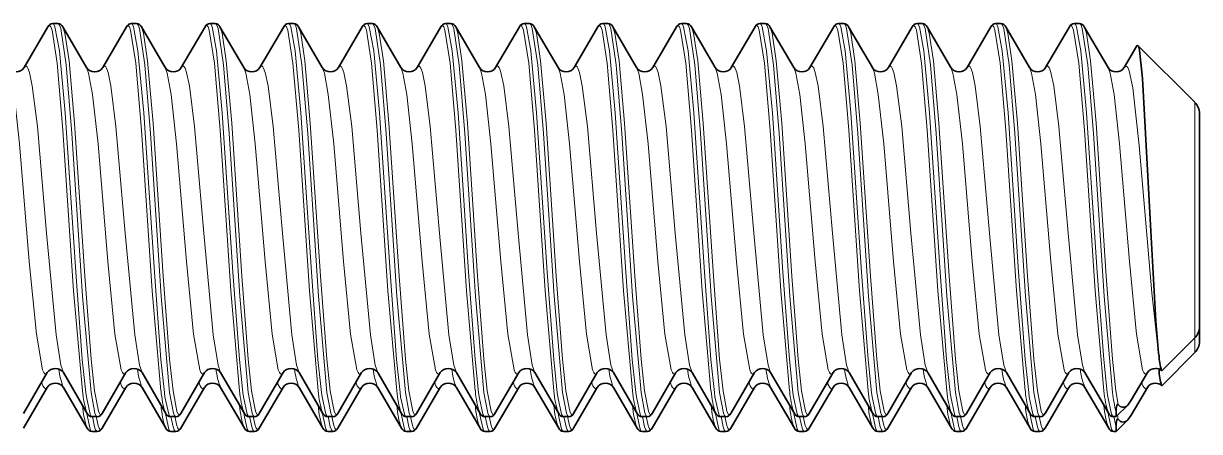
# Model space of a CAD drawing. Extents: x 386 to 1090, y 188 to 736.
# Drawn here: x 550.02 to 556.01, y 433.92 to 436 of the extents above; entities that cross this region are included whole.
import ezdxf

# ---------------------------------------------------------------- set-up
doc = ezdxf.new("R2010")
doc.units = 0

msp = doc.modelspace()

# ---------------------------------------------------------------- linework, layer by layer
at = {"color": 7, "lineweight": 35, "ltscale": 0.000671387}
for p, q in [((550.2006, 436), (550.1737, 436)), ((550.6006, 436), (550.5737, 436)), ((551.4006, 436), (551.3737, 436)), ((552.2006, 436), (552.1737, 436)), ((552.6006, 436), (552.5737, 436)), ((553.4006, 436), (553.3737, 436)), ((554.2006, 436), (554.1737, 436)), ((554.6006, 436), (554.5737, 436)), ((555.4006, 436), (555.3737, 436)), ((550.4006, 434), (550.3737, 434)), ((551.2006, 434), (551.1737, 434)), ((551.6006, 434), (551.5737, 434)), ((552.4006, 434), (552.3737, 434)), ((553.2006, 434), (553.1737, 434)), ((553.6006, 434), (553.5737, 434)), ((554.4006, 434), (554.3737, 434)), ((555.2006, 434), (555.1737, 434)), ((550.4006, 433.9248), (550.3737, 433.9248)), ((551.2006, 433.9248), (551.1737, 433.9248)), ((551.6006, 433.9248), (551.5737, 433.9248)), ((552.4006, 433.9248), (552.3737, 433.9248)), ((553.2006, 433.9248), (553.1737, 433.9248)), ((553.6006, 433.9248), (553.5737, 433.9248)), ((554.4006, 433.9248), (554.3737, 433.9248)), ((555.2006, 433.9248), (555.1737, 433.9248))]:
    msp.add_line(p, q, dxfattribs=at)
at = {"color": 7, "lineweight": 35, "ltscale": 0.000669861}
for p, q in [((551.0005, 436), (550.9738, 436)), ((551.8005, 436), (551.7737, 436)), ((553.0005, 436), (552.9738, 436)), ((553.8005, 436), (553.7737, 436)), ((555.0005, 436), (554.9738, 436)), ((550.8005, 434), (550.7737, 434)), ((552.0005, 434), (551.9738, 434)), ((552.8005, 434), (552.7737, 434)), ((554.0005, 434), (553.9738, 434)), ((554.8005, 434), (554.7737, 434)), ((550.8005, 433.9248), (550.7737, 433.9248)), ((552.0005, 433.9248), (551.9738, 433.9248)), ((552.8005, 433.9248), (552.7737, 433.9248)), ((554.0005, 433.9248), (553.9738, 433.9248)), ((554.8005, 433.9248), (554.7737, 433.9248))]:
    msp.add_line(p, q, dxfattribs=at)
at = {"color": 7, "lineweight": 35, "ltscale": 0.006017}
for p, q in [((550.1493, 435.9839), (550.0283, 435.7758)), ((550.625, 435.9839), (550.746, 435.7758)), ((550.9493, 435.9839), (550.8282, 435.7758)), ((551.025, 435.9839), (551.1461, 435.7758)), ((551.3493, 435.9839), (551.2283, 435.7758)), ((551.425, 435.9839), (551.546, 435.7758)), ((551.825, 435.9839), (551.946, 435.7758)), ((552.1493, 435.9839), (552.0283, 435.7758)), ((552.625, 435.9839), (552.746, 435.7758)), ((552.9493, 435.9839), (552.8282, 435.7758)), ((553.025, 435.9839), (553.1461, 435.7758)), ((553.3493, 435.9839), (553.2283, 435.7758)), ((553.425, 435.9839), (553.546, 435.7758)), ((553.825, 435.9839), (553.946, 435.7758)), ((554.1493, 435.9839), (554.0283, 435.7758)), ((554.625, 435.9839), (554.746, 435.7758)), ((554.9493, 435.9839), (554.8282, 435.7758)), ((555.025, 435.9839), (555.1461, 435.7758)), ((555.3493, 435.9839), (555.2283, 435.7758)), ((555.425, 435.9839), (555.546, 435.7758)), ((550.025, 434.0161), (550.1461, 434.2242)), ((550.3493, 434.0161), (550.2283, 434.2242)), ((550.425, 434.0161), (550.546, 434.2242)), ((550.825, 434.0161), (550.946, 434.2242)), ((551.1493, 434.0161), (551.0283, 434.2242)), ((551.625, 434.0161), (551.746, 434.2242)), ((551.9493, 434.0161), (551.8282, 434.2242)), ((552.025, 434.0161), (552.1461, 434.2242)), ((552.3493, 434.0161), (552.2283, 434.2242)), ((552.425, 434.0161), (552.546, 434.2242)), ((552.825, 434.0161), (552.946, 434.2242)), ((553.1493, 434.0161), (553.0283, 434.2242)), ((553.625, 434.0161), (553.746, 434.2242)), ((553.9493, 434.0161), (553.8282, 434.2242)), ((554.025, 434.0161), (554.1461, 434.2242)), ((554.3493, 434.0161), (554.2283, 434.2242)), ((554.425, 434.0161), (554.546, 434.2242)), ((554.825, 434.0161), (554.946, 434.2242)), ((555.1493, 434.0161), (555.0283, 434.2242)), ((550.3493, 433.9409), (550.2283, 434.1489)), ((551.1493, 433.9409), (551.0283, 434.1489)), ((551.9493, 433.9409), (551.8282, 434.1489)), ((552.3493, 433.9409), (552.2283, 434.1489)), ((553.1493, 433.9409), (553.0283, 434.1489)), ((553.9493, 433.9409), (553.8282, 434.1489)), ((554.3493, 433.9409), (554.2283, 434.1489)), ((555.1493, 433.9409), (555.0283, 434.1489))]:
    msp.add_line(p, q, dxfattribs=at)
at = {"color": 7, "lineweight": 35, "ltscale": 0.006018}
for p, q in [((550.225, 435.9839), (550.3461, 435.7758)), ((550.5493, 435.9839), (550.4282, 435.7758)), ((551.7493, 435.9839), (551.6282, 435.7758)), ((552.225, 435.9839), (552.3461, 435.7758)), ((552.5493, 435.9839), (552.4282, 435.7758)), ((553.7493, 435.9839), (553.6282, 435.7758)), ((554.225, 435.9839), (554.3461, 435.7758)), ((554.5493, 435.9839), (554.4282, 435.7758)), ((550.7493, 434.0161), (550.6282, 434.2242)), ((551.225, 434.0161), (551.3461, 434.2242)), ((551.5493, 434.0161), (551.4282, 434.2242)), ((552.7493, 434.0161), (552.6282, 434.2242)), ((553.225, 434.0161), (553.3461, 434.2242)), ((553.5493, 434.0161), (553.4282, 434.2242)), ((554.7493, 434.0161), (554.6282, 434.2242)), ((555.225, 434.0161), (555.3461, 434.2242)), ((555.5493, 434.0161), (555.4282, 434.2242)), ((550.025, 433.9409), (550.1461, 434.1489)), ((550.425, 433.9409), (550.546, 434.1489)), ((550.7493, 433.9409), (550.6282, 434.1489)), ((550.825, 433.9409), (550.946, 434.1489)), ((551.5493, 433.9409), (551.4282, 434.1489)), ((551.625, 433.9409), (551.746, 434.1489)), ((552.025, 433.9409), (552.1461, 434.1489)), ((552.425, 433.9409), (552.546, 434.1489)), ((552.7493, 433.9409), (552.6282, 434.1489)), ((552.825, 433.9409), (552.946, 434.1489)), ((553.5493, 433.9409), (553.4282, 434.1489)), ((553.625, 433.9409), (553.746, 434.1489)), ((554.025, 433.9409), (554.1461, 434.1489)), ((554.425, 433.9409), (554.546, 434.1489)), ((554.7493, 433.9409), (554.6282, 434.1489)), ((554.825, 433.9409), (554.946, 434.1489)), ((555.5493, 433.9409), (555.4282, 434.1489))]:
    msp.add_line(p, q, dxfattribs=at)
at = {"color": 7, "lineweight": 35, "ltscale": 0.003223}
msp.add_line((555.6931, 435.8873), (555.6282, 435.7758), dxfattribs=at)
at = {"color": 7, "lineweight": 35, "ltscale": 0.010248}
msp.add_line((555.988, 435.5992), (555.6981, 435.8891), dxfattribs=at)
at = {"color": 7, "lineweight": 13, "ltscale": 0.028125}
msp.add_line((555.988, 435.5992), (555.988, 434.4742), dxfattribs=at)
at = {"color": 7, "lineweight": 35, "ltscale": 0.025469}
msp.add_line((556.0114, 435.5426), (556.0114, 434.5238), dxfattribs=at)
at = {"color": 7, "lineweight": 35, "ltscale": 0.001661}
for p, q in [((556.0114, 434.5238), (556.0114, 434.4574)), ((556.0114, 434.4486), (556.0114, 434.3822))]:
    msp.add_line(p, q, dxfattribs=at)
at = {"color": 7, "lineweight": 13, "ltscale": 0.001834}
for p, q in [((555.988, 434.4742), (555.988, 434.4008)), ((555.988, 434.399), (555.988, 434.3256))]:
    msp.add_line(p, q, dxfattribs=at)
at = {"color": 7, "lineweight": 35, "ltscale": 0.000216675}
msp.add_line((556.0114, 434.4573), (556.0114, 434.4486), dxfattribs=at)
at = {"color": 7, "lineweight": 35, "ltscale": 0.005892}
for p, q in [((555.988, 434.4008), (555.8214, 434.2342)), ((555.988, 434.3256), (555.8214, 434.1589))]:
    msp.add_line(p, q, dxfattribs=at)
at = {"color": 7, "lineweight": 35, "ltscale": 0.000229589}
msp.add_line((555.8036, 434.3224), (555.8047, 434.3133), dxfattribs=at)
at = {"color": 7, "lineweight": 35, "ltscale": 0.004066}
msp.add_line((555.6642, 434.0836), (555.746, 434.2242), dxfattribs=at)
at = {"color": 7, "lineweight": 35, "ltscale": 4.73576e-05}
msp.add_line((555.8195, 434.2341), (555.8214, 434.2342), dxfattribs=at)
at = {"color": 7, "lineweight": 35, "ltscale": 0.006019}
for p, q in [((551.225, 433.9409), (551.3461, 434.1489)), ((553.225, 433.9409), (553.3461, 434.1489)), ((555.225, 433.9409), (555.3461, 434.1489))]:
    msp.add_line(p, q, dxfattribs=at)
at = {"color": 7, "lineweight": 35, "ltscale": 0.004067}
msp.add_line((555.6642, 434.0083), (555.746, 434.1489), dxfattribs=at)
at = {"color": 7, "lineweight": 35, "ltscale": 4.74006e-05}
msp.add_line((555.8195, 434.1588), (555.8214, 434.1589), dxfattribs=at)
at = {"color": 7, "lineweight": 13, "ltscale": 0.00176}
msp.add_line((555.5861, 434.1317), (555.5972, 434.0622), dxfattribs=at)
at = {"color": 7, "lineweight": 35, "ltscale": 0.000757195}
msp.add_line((555.6463, 434.0591), (555.6642, 434.0836), dxfattribs=at)
at = {"color": 7, "lineweight": 35, "ltscale": 0.002091}
for p, q in [((555.6463, 434.0591), (555.5872, 434)), ((555.6463, 433.9839), (555.5872, 433.9248))]:
    msp.add_line(p, q, dxfattribs=at)
at = {"color": 7, "lineweight": 35, "ltscale": 0.000553131}
for p, q in [((555.5872, 434.0221), (555.5872, 434)), ((555.5872, 433.9469), (555.5872, 433.9248))]:
    msp.add_line(p, q, dxfattribs=at)
at = {"color": 7, "lineweight": 35, "ltscale": 0.000335693}
for p, q in [((555.5872, 434), (555.5737, 434)), ((555.5872, 433.9248), (555.5737, 433.9248))]:
    msp.add_line(p, q, dxfattribs=at)
at = {"color": 7, "lineweight": 13, "ltscale": 0.00136}
msp.add_line((555.5757, 434.0001), (555.5872, 433.9469), dxfattribs=at)
at = {"color": 7, "lineweight": 13, "ltscale": 0.00049351}
msp.add_line((555.5936, 434.0064), (555.5972, 433.987), dxfattribs=at)
at = {"color": 7, "lineweight": 35, "ltscale": 0.000756579}
msp.add_line((555.6463, 433.9839), (555.6642, 434.0083), dxfattribs=at)
at = {"color": 7, "lineweight": 13}
for points in [[(550.1736, 436), (550.1749, 435.9998), (550.1776, 435.9982), (550.1801, 435.995), (550.1852, 435.9836), (550.2077, 435.861), (550.237, 435.5455), (550.2908, 434.7347), (550.324, 434.2903), (550.3419, 434.1224)], [(550.2006, 436), (550.2023, 435.9997), (550.2054, 435.997), (550.2087, 435.9919), (550.215, 435.9742), (550.2426, 435.7905), (550.2715, 435.4407), (550.3259, 434.6133), (550.3687, 434.1224)], [(550.5737, 436), (550.575, 435.9998), (550.5775, 435.9982), (550.5801, 435.995), (550.5853, 435.9836), (550.6077, 435.861), (550.637, 435.5455), (550.6909, 434.7347), (550.724, 434.2903), (550.7419, 434.1224)], [(550.6006, 436), (550.6022, 435.9997), (550.6055, 435.997), (550.6086, 435.9919), (550.6151, 435.9742), (550.6425, 435.7905), (550.6715, 435.4407), (550.7258, 434.6133), (550.7687, 434.1224)], [(550.9736, 436), (550.975, 435.9998), (550.9775, 435.9982), (550.9801, 435.995), (550.9852, 435.9836), (551.0077, 435.861), (551.037, 435.5455), (551.0908, 434.7347), (551.124, 434.2903), (551.1419, 434.1224)], [(551.0006, 436), (551.0023, 435.9997), (551.0055, 435.997), (551.0087, 435.9919), (551.0151, 435.9742), (551.0425, 435.7905), (551.0715, 435.4407), (551.1259, 434.6133), (551.1688, 434.1224)], [(551.3737, 436), (551.3749, 435.9998), (551.3776, 435.9982), (551.3801, 435.995), (551.3853, 435.9836), (551.4077, 435.861), (551.437, 435.5455), (551.4908, 434.7347), (551.524, 434.2903), (551.5419, 434.1224)], [(551.4006, 436), (551.4022, 435.9997), (551.4055, 435.997), (551.4087, 435.9919), (551.415, 435.9742), (551.4425, 435.7905), (551.4715, 435.4407), (551.5259, 434.6133), (551.5687, 434.1224)], [(551.7737, 436), (551.775, 435.9998), (551.7775, 435.9982), (551.7802, 435.995), (551.7853, 435.9836), (551.8077, 435.861), (551.837, 435.5455), (551.8908, 434.7347), (551.924, 434.2903), (551.9419, 434.1224)], [(551.8007, 436), (551.8022, 435.9997), (551.8055, 435.997), (551.8087, 435.9919), (551.8151, 435.9742), (551.8425, 435.7905), (551.8715, 435.4407), (551.9258, 434.6133), (551.9688, 434.1224)], [(552.1736, 436), (552.1749, 435.9998), (552.1776, 435.9982), (552.1801, 435.995), (552.1852, 435.9836), (552.2077, 435.861), (552.237, 435.5455), (552.2908, 434.7347), (552.324, 434.2903), (552.3419, 434.1224)], [(552.2006, 436), (552.2023, 435.9997), (552.2054, 435.997), (552.2087, 435.9919), (552.215, 435.9742), (552.2426, 435.7905), (552.2715, 435.4407), (552.3259, 434.6133), (552.3687, 434.1224)], [(552.5737, 436), (552.575, 435.9998), (552.5775, 435.9982), (552.5801, 435.995), (552.5853, 435.9836), (552.6077, 435.861), (552.637, 435.5455), (552.6909, 434.7347), (552.724, 434.2903), (552.7419, 434.1224)], [(552.6006, 436), (552.6022, 435.9997), (552.6055, 435.997), (552.6086, 435.9919), (552.6151, 435.9742), (552.6425, 435.7905), (552.6715, 435.4407), (552.7258, 434.6133), (552.7687, 434.1224)], [(552.9736, 436), (552.975, 435.9998), (552.9775, 435.9982), (552.9801, 435.995), (552.9852, 435.9836), (553.0077, 435.861), (553.037, 435.5455), (553.0908, 434.7347), (553.124, 434.2903), (553.1419, 434.1224)], [(553.0006, 436), (553.0023, 435.9997), (553.0055, 435.997), (553.0087, 435.9919), (553.0151, 435.9742), (553.0425, 435.7905), (553.0715, 435.4407), (553.1259, 434.6133), (553.1688, 434.1224)], [(553.3737, 436), (553.3749, 435.9998), (553.3776, 435.9982), (553.3801, 435.995), (553.3853, 435.9836), (553.4077, 435.861), (553.437, 435.5455), (553.4908, 434.7347), (553.524, 434.2903), (553.5419, 434.1224)], [(553.4006, 436), (553.4022, 435.9997), (553.4055, 435.997), (553.4087, 435.9919), (553.415, 435.9742), (553.4425, 435.7905), (553.4715, 435.4407), (553.5259, 434.6133), (553.5687, 434.1224)], [(553.7737, 436), (553.775, 435.9998), (553.7775, 435.9982), (553.7802, 435.995), (553.7853, 435.9836), (553.8077, 435.861), (553.837, 435.5455), (553.8908, 434.7347), (553.924, 434.2903), (553.9419, 434.1224)], [(553.8007, 436), (553.8022, 435.9997), (553.8055, 435.997), (553.8087, 435.9919), (553.8151, 435.9742), (553.8425, 435.7905), (553.8715, 435.4407), (553.9258, 434.6133), (553.9688, 434.1224)], [(554.1736, 436), (554.1749, 435.9998), (554.1776, 435.9982), (554.1801, 435.995), (554.1852, 435.9836), (554.2077, 435.861), (554.237, 435.5455), (554.2908, 434.7347), (554.324, 434.2903), (554.3419, 434.1224)], [(554.2006, 436), (554.2023, 435.9997), (554.2054, 435.997), (554.2087, 435.9919), (554.215, 435.9742), (554.2426, 435.7905), (554.2715, 435.4407), (554.3259, 434.6133), (554.3687, 434.1224)], [(554.5737, 436), (554.575, 435.9998), (554.5775, 435.9982), (554.5801, 435.995), (554.5853, 435.9836), (554.6077, 435.861), (554.637, 435.5455), (554.6909, 434.7347), (554.724, 434.2903), (554.7419, 434.1224)], [(554.6006, 436), (554.6022, 435.9997), (554.6055, 435.997), (554.6086, 435.9919), (554.6151, 435.9742), (554.6425, 435.7905), (554.6715, 435.4407), (554.7258, 434.6133), (554.7687, 434.1224)], [(554.9736, 436), (554.975, 435.9998), (554.9775, 435.9982), (554.9801, 435.995), (554.9852, 435.9836), (555.0077, 435.861), (555.037, 435.5455), (555.0908, 434.7347), (555.124, 434.2903), (555.1419, 434.1224)], [(555.0006, 436), (555.0023, 435.9997), (555.0055, 435.997), (555.0087, 435.9919), (555.0151, 435.9742), (555.0425, 435.7905), (555.0715, 435.4407), (555.1259, 434.6133), (555.1688, 434.1224)], [(555.3737, 436), (555.3749, 435.9998), (555.3776, 435.9982), (555.3801, 435.995), (555.3853, 435.9836), (555.4077, 435.861), (555.437, 435.5455), (555.4908, 434.7347), (555.524, 434.2903), (555.5419, 434.1224)], [(555.4006, 436), (555.4022, 435.9997), (555.4055, 435.997), (555.4087, 435.9919), (555.415, 435.9742), (555.4425, 435.7905), (555.4715, 435.4407), (555.5259, 434.6133), (555.5687, 434.1224)], [(550.1564, 435.99), (550.1579, 435.9897), (550.161, 435.9874), (550.1641, 435.9827), (550.1702, 435.9667), (550.1967, 435.798), (550.2257, 435.4581), (550.28, 434.6406), (550.3246, 434.1307)], [(550.225, 435.9839), (550.2359, 435.9508), (550.2569, 435.8104), (550.2847, 435.4929), (550.3365, 434.7146), (550.3687, 434.2917), (550.386, 434.1317)], [(550.5564, 435.99), (550.5579, 435.9897), (550.561, 435.9874), (550.5641, 435.9827), (550.5702, 435.9667), (550.5967, 435.798), (550.6257, 435.4581), (550.6801, 434.6406), (550.7246, 434.1307)], [(550.625, 435.9839), (550.6359, 435.9508), (550.6569, 435.8104), (550.6848, 435.4929), (550.7366, 434.7146), (550.7687, 434.2917), (550.786, 434.1317)], [(550.9564, 435.99), (550.9579, 435.9897), (550.961, 435.9874), (550.9641, 435.9827), (550.9702, 435.9667), (550.9967, 435.798), (551.0258, 435.4581), (551.08, 434.6406), (551.1246, 434.1307)], [(551.025, 435.9839), (551.0359, 435.9508), (551.0569, 435.8104), (551.0848, 435.4929), (551.1365, 434.7146), (551.1687, 434.2917), (551.186, 434.1317)], [(551.3564, 435.99), (551.3579, 435.9897), (551.361, 435.9874), (551.3641, 435.9827), (551.3702, 435.9667), (551.3967, 435.798), (551.4257, 435.4581), (551.48, 434.6406), (551.5246, 434.1307)], [(551.425, 435.9839), (551.4359, 435.9508), (551.4569, 435.8104), (551.4847, 435.4929), (551.5366, 434.7146), (551.5687, 434.2917), (551.5861, 434.1317)], [(551.7563, 435.99), (551.7579, 435.9897), (551.761, 435.9874), (551.7641, 435.9827), (551.7702, 435.9667), (551.7967, 435.798), (551.8257, 435.4581), (551.88, 434.6406), (551.9246, 434.1307)], [(551.825, 435.9839), (551.8359, 435.9508), (551.8569, 435.8104), (551.8848, 435.4929), (551.9365, 434.7146), (551.9687, 434.2917), (551.986, 434.1317)], [(552.1564, 435.99), (552.1579, 435.9897), (552.161, 435.9874), (552.1641, 435.9827), (552.1702, 435.9667), (552.1967, 435.798), (552.2257, 435.4581), (552.28, 434.6406), (552.3246, 434.1307)], [(552.225, 435.9839), (552.2359, 435.9508), (552.2569, 435.8104), (552.2847, 435.4929), (552.3365, 434.7146), (552.3687, 434.2917), (552.386, 434.1317)], [(552.5564, 435.99), (552.5579, 435.9897), (552.561, 435.9874), (552.5641, 435.9827), (552.5702, 435.9667), (552.5967, 435.798), (552.6257, 435.4581), (552.6801, 434.6406), (552.7246, 434.1307)], [(552.625, 435.9839), (552.6359, 435.9508), (552.6569, 435.8104), (552.6848, 435.4929), (552.7366, 434.7146), (552.7687, 434.2917), (552.786, 434.1317)], [(552.9564, 435.99), (552.9579, 435.9897), (552.961, 435.9874), (552.9641, 435.9827), (552.9702, 435.9667), (552.9967, 435.798), (553.0258, 435.4581), (553.08, 434.6406), (553.1246, 434.1307)], [(553.025, 435.9839), (553.0359, 435.9508), (553.0569, 435.8104), (553.0848, 435.4929), (553.1365, 434.7146), (553.1687, 434.2917), (553.186, 434.1317)], [(553.3564, 435.99), (553.3579, 435.9897), (553.361, 435.9874), (553.3641, 435.9827), (553.3702, 435.9667), (553.3967, 435.798), (553.4257, 435.4581), (553.48, 434.6406), (553.5246, 434.1307)], [(553.425, 435.9839), (553.4359, 435.9508), (553.4569, 435.8104), (553.4847, 435.4929), (553.5366, 434.7146), (553.5687, 434.2917), (553.5861, 434.1317)], [(553.7563, 435.99), (553.7579, 435.9897), (553.761, 435.9874), (553.7641, 435.9827), (553.7702, 435.9667), (553.7967, 435.798), (553.8257, 435.4581), (553.88, 434.6406), (553.9246, 434.1307)], [(553.825, 435.9839), (553.8359, 435.9508), (553.8569, 435.8104), (553.8848, 435.4929), (553.9365, 434.7146), (553.9687, 434.2917), (553.986, 434.1317)], [(554.1564, 435.99), (554.1579, 435.9897), (554.161, 435.9874), (554.1641, 435.9827), (554.1702, 435.9667), (554.1967, 435.798), (554.2257, 435.4581), (554.28, 434.6406), (554.3246, 434.1307)], [(554.225, 435.9839), (554.2359, 435.9508), (554.2569, 435.8104), (554.2847, 435.4929), (554.3365, 434.7146), (554.3687, 434.2917), (554.386, 434.1317)], [(554.5564, 435.99), (554.5579, 435.9897), (554.561, 435.9874), (554.5641, 435.9827), (554.5702, 435.9667), (554.5967, 435.798), (554.6257, 435.4581), (554.6801, 434.6406), (554.7246, 434.1307)], [(554.625, 435.9839), (554.6359, 435.9508), (554.6569, 435.8104), (554.6848, 435.4929), (554.7366, 434.7146), (554.7687, 434.2917), (554.786, 434.1317)], [(554.9564, 435.99), (554.9579, 435.9897), (554.961, 435.9874), (554.9641, 435.9827), (554.9702, 435.9667), (554.9967, 435.798), (555.0258, 435.4581), (555.08, 434.6406), (555.1246, 434.1307)], [(555.025, 435.9839), (555.0359, 435.9508), (555.0569, 435.8104), (555.0848, 435.4929), (555.1365, 434.7146), (555.1687, 434.2917), (555.186, 434.1317)], [(555.3564, 435.99), (555.3579, 435.9897), (555.361, 435.9874), (555.3641, 435.9827), (555.3702, 435.9667), (555.3967, 435.798), (555.4257, 435.4581), (555.48, 434.6406), (555.5246, 434.1307)], [(555.425, 435.9839), (555.4359, 435.9508), (555.4569, 435.8104), (555.4847, 435.4929), (555.5366, 434.7146), (555.5687, 434.2917), (555.5861, 434.1317)], [(550.1371, 434.2165), (550.1341, 434.2174), (550.1321, 434.219), (550.1281, 434.2245), (550.122, 434.2386), (550.0903, 434.4196), (550.0544, 434.7896), (550.0042, 435.3874), (549.9766, 435.6383), (549.9566, 435.7473), (549.946, 435.7758)], [(550.2283, 434.2242), (550.2151, 434.2628), (550.1908, 434.4155), (550.1425, 434.9339), (550.0956, 435.4755), (550.0696, 435.6839), (550.0554, 435.7516), (550.0474, 435.7734), (550.0433, 435.7798), (550.0392, 435.7831), (550.0372, 435.7835)], [(550.5372, 434.2165), (550.5341, 434.2174), (550.5321, 434.219), (550.528, 434.2245), (550.522, 434.2386), (550.4902, 434.4196), (550.4545, 434.7896), (550.4042, 435.3874), (550.3765, 435.6383), (550.3566, 435.7473), (550.3461, 435.7758)], [(550.6282, 434.2242), (550.6151, 434.2628), (550.5908, 434.4155), (550.5425, 434.9339), (550.4956, 435.4755), (550.4696, 435.6839), (550.4554, 435.7516), (550.4474, 435.7734), (550.4433, 435.7798), (550.4392, 435.7831), (550.4371, 435.7835)], [(550.9371, 434.2165), (550.9341, 434.2174), (550.9321, 434.219), (550.928, 434.2245), (550.922, 434.2386), (550.8903, 434.4196), (550.8545, 434.7896), (550.8042, 435.3874), (550.7766, 435.6383), (550.7566, 435.7473), (550.746, 435.7758)], [(551.0283, 434.2242), (551.0151, 434.2628), (550.9908, 434.4155), (550.9425, 434.9339), (550.8956, 435.4755), (550.8696, 435.6839), (550.8553, 435.7516), (550.8474, 435.7734), (550.8433, 435.7798), (550.8392, 435.7831), (550.8372, 435.7835)], [(551.3372, 434.2165), (551.3341, 434.2174), (551.3321, 434.219), (551.328, 434.2245), (551.322, 434.2386), (551.2903, 434.4196), (551.2545, 434.7896), (551.2042, 435.3874), (551.1765, 435.6383), (551.1566, 435.7473), (551.1461, 435.7758)], [(551.4282, 434.2242), (551.4152, 434.2628), (551.3907, 434.4155), (551.3425, 434.9339), (551.2957, 435.4755), (551.2696, 435.6839), (551.2554, 435.7516), (551.2474, 435.7734), (551.2433, 435.7798), (551.2392, 435.7831), (551.2372, 435.7835)], [(551.7372, 434.2165), (551.7341, 434.2174), (551.7321, 434.219), (551.728, 434.2245), (551.722, 434.2386), (551.6902, 434.4196), (551.6545, 434.7896), (551.6042, 435.3874), (551.5765, 435.6383), (551.5566, 435.7473), (551.546, 435.7758)], [(551.8282, 434.2242), (551.8151, 434.2628), (551.7908, 434.4155), (551.7426, 434.9339), (551.6956, 435.4755), (551.6696, 435.6839), (551.6554, 435.7516), (551.6473, 435.7734), (551.6433, 435.7798), (551.6392, 435.7831), (551.6371, 435.7835)], [(552.1371, 434.2165), (552.1341, 434.2174), (552.1321, 434.219), (552.1281, 434.2245), (552.122, 434.2386), (552.0903, 434.4196), (552.0544, 434.7896), (552.0042, 435.3874), (551.9766, 435.6383), (551.9566, 435.7473), (551.946, 435.7758)], [(552.2283, 434.2242), (552.2151, 434.2628), (552.1908, 434.4155), (552.1425, 434.9339), (552.0956, 435.4755), (552.0696, 435.6839), (552.0554, 435.7516), (552.0474, 435.7734), (552.0433, 435.7798), (552.0392, 435.7831), (552.0372, 435.7835)], [(552.5372, 434.2165), (552.5341, 434.2174), (552.5321, 434.219), (552.528, 434.2245), (552.522, 434.2386), (552.4902, 434.4196), (552.4545, 434.7896), (552.4042, 435.3874), (552.3765, 435.6383), (552.3566, 435.7473), (552.3461, 435.7758)], [(552.6282, 434.2242), (552.6151, 434.2628), (552.5908, 434.4155), (552.5425, 434.9339), (552.4956, 435.4755), (552.4696, 435.6839), (552.4554, 435.7516), (552.4474, 435.7734), (552.4433, 435.7798), (552.4392, 435.7831), (552.4371, 435.7835)], [(552.9371, 434.2165), (552.9341, 434.2174), (552.9321, 434.219), (552.928, 434.2245), (552.922, 434.2386), (552.8903, 434.4196), (552.8545, 434.7896), (552.8042, 435.3874), (552.7766, 435.6383), (552.7566, 435.7473), (552.746, 435.7758)], [(553.0283, 434.2242), (553.0151, 434.2628), (552.9908, 434.4155), (552.9425, 434.9339), (552.8956, 435.4755), (552.8696, 435.6839), (552.8553, 435.7516), (552.8474, 435.7734), (552.8433, 435.7798), (552.8392, 435.7831), (552.8372, 435.7835)], [(553.3372, 434.2165), (553.3341, 434.2174), (553.3321, 434.219), (553.328, 434.2245), (553.322, 434.2386), (553.2903, 434.4196), (553.2545, 434.7896), (553.2042, 435.3874), (553.1765, 435.6383), (553.1566, 435.7473), (553.1461, 435.7758)], [(553.4282, 434.2242), (553.4152, 434.2628), (553.3907, 434.4155), (553.3425, 434.9339), (553.2957, 435.4755), (553.2696, 435.6839), (553.2554, 435.7516), (553.2474, 435.7734), (553.2433, 435.7798), (553.2392, 435.7831), (553.2372, 435.7835)], [(553.7372, 434.2165), (553.7341, 434.2174), (553.7321, 434.219), (553.728, 434.2245), (553.722, 434.2386), (553.6902, 434.4196), (553.6545, 434.7896), (553.6042, 435.3874), (553.5765, 435.6383), (553.5566, 435.7473), (553.546, 435.7758)], [(553.8282, 434.2242), (553.8151, 434.2628), (553.7908, 434.4155), (553.7426, 434.9339), (553.6956, 435.4755), (553.6696, 435.6839), (553.6554, 435.7516), (553.6473, 435.7734), (553.6433, 435.7798), (553.6392, 435.7831), (553.6371, 435.7835)], [(554.1371, 434.2165), (554.1341, 434.2174), (554.1321, 434.219), (554.1281, 434.2245), (554.122, 434.2386), (554.0903, 434.4196), (554.0544, 434.7896), (554.0042, 435.3874), (553.9766, 435.6383), (553.9566, 435.7473), (553.946, 435.7758)], [(554.2283, 434.2242), (554.2151, 434.2628), (554.1908, 434.4155), (554.1425, 434.9339), (554.0956, 435.4755), (554.0696, 435.6839), (554.0554, 435.7516), (554.0474, 435.7734), (554.0433, 435.7798), (554.0392, 435.7831), (554.0372, 435.7835)], [(554.5372, 434.2165), (554.5341, 434.2174), (554.5321, 434.219), (554.528, 434.2245), (554.522, 434.2386), (554.4902, 434.4196), (554.4545, 434.7896), (554.4042, 435.3874), (554.3765, 435.6383), (554.3566, 435.7473), (554.3461, 435.7758)], [(554.6282, 434.2242), (554.6151, 434.2628), (554.5908, 434.4155), (554.5425, 434.9339), (554.4956, 435.4755), (554.4696, 435.6839), (554.4554, 435.7516), (554.4474, 435.7734), (554.4433, 435.7798), (554.4392, 435.7831), (554.4371, 435.7835)], [(554.9371, 434.2165), (554.9341, 434.2174), (554.9321, 434.219), (554.928, 434.2245), (554.922, 434.2386), (554.8903, 434.4196), (554.8545, 434.7896), (554.8042, 435.3874), (554.7766, 435.6383), (554.7566, 435.7473), (554.746, 435.7758)], [(555.0283, 434.2242), (555.0151, 434.2628), (554.9908, 434.4155), (554.9425, 434.9339), (554.8956, 435.4755), (554.8696, 435.6839), (554.8553, 435.7516), (554.8474, 435.7734), (554.8433, 435.7798), (554.8392, 435.7831), (554.8372, 435.7835)], [(555.3372, 434.2165), (555.3341, 434.2174), (555.3321, 434.219), (555.328, 434.2245), (555.322, 434.2386), (555.2903, 434.4196), (555.2545, 434.7896), (555.2042, 435.3874), (555.1765, 435.6383), (555.1566, 435.7473), (555.1461, 435.7758)], [(555.4282, 434.2242), (555.4152, 434.2628), (555.3907, 434.4155), (555.3425, 434.9339), (555.2957, 435.4755), (555.2696, 435.6839), (555.2554, 435.7516), (555.2474, 435.7734), (555.2433, 435.7798), (555.2392, 435.7831), (555.2372, 435.7835)], [(555.7372, 434.2165), (555.7341, 434.2174), (555.7321, 434.219), (555.728, 434.2245), (555.722, 434.2386), (555.6902, 434.4196), (555.6545, 434.7896), (555.6042, 435.3874), (555.5765, 435.6383), (555.5566, 435.7473), (555.546, 435.7758)], [(555.8036, 434.3224), (555.7685, 434.6295), (555.7049, 435.3802), (555.6715, 435.6723), (555.6528, 435.7599), (555.6459, 435.7761), (555.6424, 435.7808), (555.6389, 435.7832), (555.6371, 435.7835)], [(550.3737, 434), (550.3726, 434.0002), (550.3704, 434.0014), (550.3682, 434.0038), (550.3639, 434.012), (550.3448, 434.1016), (550.3419, 434.1224)], [(550.3687, 434.1224), (550.3887, 434.0173), (550.3956, 434.0031), (550.399, 434.0003), (550.4006, 434)], [(550.386, 434.1317), (550.406, 434.0274), (550.4128, 434.0132), (550.4163, 434.0103), (550.418, 434.01)], [(550.7737, 434), (550.7726, 434.0002), (550.7704, 434.0014), (550.7682, 434.0038), (550.7639, 434.012), (550.7448, 434.1016), (550.7419, 434.1224)], [(550.7687, 434.1224), (550.7887, 434.0173), (550.7955, 434.0031), (550.799, 434.0003), (550.8007, 434)], [(550.786, 434.1317), (550.806, 434.0274), (550.8129, 434.0132), (550.8163, 434.0103), (550.8179, 434.01)], [(551.1736, 434), (551.1726, 434.0002), (551.1704, 434.0014), (551.1682, 434.0038), (551.1639, 434.012), (551.1448, 434.1016), (551.1419, 434.1224)], [(551.1688, 434.1224), (551.1887, 434.0173), (551.1956, 434.0031), (551.199, 434.0003), (551.2006, 434)], [(551.186, 434.1317), (551.206, 434.0274), (551.2128, 434.0132), (551.2163, 434.0103), (551.218, 434.01)], [(551.5737, 434), (551.5726, 434.0002), (551.5704, 434.0014), (551.5682, 434.0038), (551.5639, 434.012), (551.5448, 434.1016), (551.5419, 434.1224)], [(551.5687, 434.1224), (551.5887, 434.0173), (551.5955, 434.0031), (551.599, 434.0003), (551.6006, 434)], [(551.5861, 434.1317), (551.606, 434.0274), (551.6129, 434.0132), (551.6163, 434.0103), (551.6179, 434.01)], [(551.9736, 434), (551.9726, 434.0002), (551.9704, 434.0014), (551.9682, 434.0038), (551.9639, 434.012), (551.9448, 434.1016), (551.9419, 434.1224)], [(551.9688, 434.1224), (551.9887, 434.0173), (551.9955, 434.0031), (551.999, 434.0003), (552.0006, 434)], [(551.986, 434.1317), (552.006, 434.0274), (552.0128, 434.0132), (552.0163, 434.0103), (552.0179, 434.01)], [(552.3737, 434), (552.3726, 434.0002), (552.3704, 434.0014), (552.3682, 434.0038), (552.3639, 434.012), (552.3448, 434.1016), (552.3419, 434.1224)], [(552.3687, 434.1224), (552.3887, 434.0173), (552.3956, 434.0031), (552.399, 434.0003), (552.4006, 434)], [(552.386, 434.1317), (552.406, 434.0274), (552.4128, 434.0132), (552.4163, 434.0103), (552.418, 434.01)], [(552.7737, 434), (552.7726, 434.0002), (552.7704, 434.0014), (552.7682, 434.0038), (552.7639, 434.012), (552.7448, 434.1016), (552.7419, 434.1224)], [(552.7687, 434.1224), (552.7887, 434.0173), (552.7955, 434.0031), (552.799, 434.0003), (552.8007, 434)], [(552.786, 434.1317), (552.806, 434.0274), (552.8129, 434.0132), (552.8163, 434.0103), (552.8179, 434.01)], [(553.1736, 434), (553.1726, 434.0002), (553.1704, 434.0014), (553.1682, 434.0038), (553.1639, 434.012), (553.1448, 434.1016), (553.1419, 434.1224)], [(553.1688, 434.1224), (553.1887, 434.0173), (553.1956, 434.0031), (553.199, 434.0003), (553.2006, 434)], [(553.186, 434.1317), (553.206, 434.0274), (553.2128, 434.0132), (553.2163, 434.0103), (553.218, 434.01)], [(553.5737, 434), (553.5726, 434.0002), (553.5704, 434.0014), (553.5682, 434.0038), (553.5639, 434.012), (553.5448, 434.1016), (553.5419, 434.1224)], [(553.5687, 434.1224), (553.5887, 434.0173), (553.5955, 434.0031), (553.599, 434.0003), (553.6006, 434)], [(553.5861, 434.1317), (553.606, 434.0274), (553.6129, 434.0132), (553.6163, 434.0103), (553.6179, 434.01)], [(553.9736, 434), (553.9726, 434.0002), (553.9704, 434.0014), (553.9682, 434.0038), (553.9639, 434.012), (553.9448, 434.1016), (553.9419, 434.1224)], [(553.9688, 434.1224), (553.9887, 434.0173), (553.9955, 434.0031), (553.999, 434.0003), (554.0006, 434)], [(553.986, 434.1317), (554.006, 434.0274), (554.0128, 434.0132), (554.0163, 434.0103), (554.0179, 434.01)], [(554.3737, 434), (554.3726, 434.0002), (554.3704, 434.0014), (554.3682, 434.0038), (554.3639, 434.012), (554.3448, 434.1016), (554.3419, 434.1224)], [(554.3687, 434.1224), (554.3887, 434.0173), (554.3956, 434.0031), (554.399, 434.0003), (554.4006, 434)], [(554.386, 434.1317), (554.406, 434.0274), (554.4128, 434.0132), (554.4163, 434.0103), (554.418, 434.01)], [(554.7737, 434), (554.7726, 434.0002), (554.7704, 434.0014), (554.7682, 434.0038), (554.7639, 434.012), (554.7448, 434.1016), (554.7419, 434.1224)], [(554.7687, 434.1224), (554.7887, 434.0173), (554.7955, 434.0031), (554.799, 434.0003), (554.8007, 434)], [(554.786, 434.1317), (554.806, 434.0274), (554.8129, 434.0132), (554.8163, 434.0103), (554.8179, 434.01)], [(555.1736, 434), (555.1726, 434.0002), (555.1704, 434.0014), (555.1682, 434.0038), (555.1639, 434.012), (555.1448, 434.1016), (555.1419, 434.1224)], [(555.1688, 434.1224), (555.1887, 434.0173), (555.1956, 434.0031), (555.199, 434.0003), (555.2006, 434)], [(555.186, 434.1317), (555.206, 434.0274), (555.2128, 434.0132), (555.2163, 434.0103), (555.218, 434.01)], [(555.5737, 434), (555.5726, 434.0002), (555.5704, 434.0014), (555.5682, 434.0038), (555.5639, 434.012), (555.5448, 434.1016), (555.5419, 434.1224)], [(550.3737, 433.9248), (550.3726, 433.9249), (550.3705, 433.9261), (550.3683, 433.9284), (550.3641, 433.9363), (550.3453, 434.0231)], [(550.7737, 433.9248), (550.7726, 433.9249), (550.7704, 433.9261), (550.7683, 433.9284), (550.764, 433.9363), (550.7452, 434.0231)], [(551.1736, 433.9248), (551.1726, 433.9249), (551.1705, 433.9261), (551.1683, 433.9284), (551.1641, 433.9363), (551.1453, 434.0231)], [(551.5737, 433.9248), (551.5726, 433.9249), (551.5704, 433.9261), (551.5683, 433.9284), (551.564, 433.9363), (551.5453, 434.0231)], [(551.9736, 433.9248), (551.9726, 433.9249), (551.9705, 433.9261), (551.9683, 433.9284), (551.9641, 433.9363), (551.9453, 434.0231)], [(552.3737, 433.9248), (552.3726, 433.9249), (552.3705, 433.9261), (552.3683, 433.9284), (552.3641, 433.9363), (552.3453, 434.0231)], [(552.7737, 433.9248), (552.7726, 433.9249), (552.7704, 433.9261), (552.7683, 433.9284), (552.764, 433.9363), (552.7452, 434.0231)], [(553.1736, 433.9248), (553.1726, 433.9249), (553.1705, 433.9261), (553.1683, 433.9284), (553.1641, 433.9363), (553.1453, 434.0231)], [(553.5737, 433.9248), (553.5726, 433.9249), (553.5704, 433.9261), (553.5683, 433.9284), (553.564, 433.9363), (553.5453, 434.0231)], [(553.9736, 433.9248), (553.9726, 433.9249), (553.9705, 433.9261), (553.9683, 433.9284), (553.9641, 433.9363), (553.9453, 434.0231)], [(554.3737, 433.9248), (554.3726, 433.9249), (554.3705, 433.9261), (554.3683, 433.9284), (554.3641, 433.9363), (554.3453, 434.0231)], [(554.7737, 433.9248), (554.7726, 433.9249), (554.7704, 433.9261), (554.7683, 433.9284), (554.764, 433.9363), (554.7452, 434.0231)], [(555.1736, 433.9248), (555.1726, 433.9249), (555.1705, 433.9261), (555.1683, 433.9284), (555.1641, 433.9363), (555.1453, 434.0231)], [(555.5737, 433.9248), (555.5726, 433.9249), (555.5704, 433.9261), (555.5683, 433.9284), (555.564, 433.9363), (555.5453, 434.0231)], [(550.3757, 434), (550.3867, 433.9485), (550.3922, 433.9333), (550.396, 433.9274), (550.3978, 433.9257), (550.4006, 433.9248)], [(550.3947, 434), (550.4049, 433.9554), (550.4101, 433.9423), (550.4136, 433.9371), (550.4153, 433.9356), (550.418, 433.9348)], [(550.7757, 434), (550.7867, 433.9485), (550.7922, 433.9333), (550.796, 433.9274), (550.7979, 433.9257), (550.8007, 433.9248)], [(550.7947, 434), (550.8049, 433.9554), (550.8101, 433.9423), (550.8136, 433.9371), (550.8153, 433.9356), (550.8179, 433.9348)], [(551.1757, 434), (551.1866, 433.9485), (551.1923, 433.9333), (551.196, 433.9274), (551.1978, 433.9257), (551.2006, 433.9248)], [(551.1947, 434), (551.2049, 433.9554), (551.2101, 433.9423), (551.2136, 433.9371), (551.2153, 433.9356), (551.218, 433.9348)], [(551.5757, 434), (551.5867, 433.9485), (551.5922, 433.9333), (551.5959, 433.9274), (551.5978, 433.9257), (551.6006, 433.9248)], [(551.5947, 434), (551.6049, 433.9554), (551.6101, 433.9423), (551.6136, 433.9371), (551.6154, 433.9356), (551.6179, 433.9348)], [(551.9757, 434), (551.9867, 433.9485), (551.9922, 433.9333), (551.996, 433.9274), (551.9978, 433.9257), (552.0006, 433.9248)], [(551.9947, 434), (552.0049, 433.9554), (552.0101, 433.9423), (552.0135, 433.9371), (552.0153, 433.9356), (552.0179, 433.9348)], [(552.3757, 434), (552.3867, 433.9485), (552.3922, 433.9333), (552.396, 433.9274), (552.3978, 433.9257), (552.4006, 433.9248)], [(552.3947, 434), (552.4049, 433.9554), (552.4101, 433.9423), (552.4136, 433.9371), (552.4153, 433.9356), (552.418, 433.9348)], [(552.7757, 434), (552.7867, 433.9485), (552.7922, 433.9333), (552.796, 433.9274), (552.7979, 433.9257), (552.8007, 433.9248)], [(552.7947, 434), (552.8049, 433.9554), (552.8101, 433.9423), (552.8136, 433.9371), (552.8153, 433.9356), (552.8179, 433.9348)], [(553.1757, 434), (553.1866, 433.9485), (553.1923, 433.9333), (553.196, 433.9274), (553.1978, 433.9257), (553.2006, 433.9248)], [(553.1947, 434), (553.2049, 433.9554), (553.2101, 433.9423), (553.2136, 433.9371), (553.2153, 433.9356), (553.218, 433.9348)], [(553.5757, 434), (553.5867, 433.9485), (553.5922, 433.9333), (553.5959, 433.9274), (553.5978, 433.9257), (553.6006, 433.9248)], [(553.5947, 434), (553.6049, 433.9554), (553.6101, 433.9423), (553.6136, 433.9371), (553.6154, 433.9356), (553.6179, 433.9348)], [(553.9757, 434), (553.9867, 433.9485), (553.9922, 433.9333), (553.996, 433.9274), (553.9978, 433.9257), (554.0006, 433.9248)], [(553.9947, 434), (554.0049, 433.9554), (554.0101, 433.9423), (554.0135, 433.9371), (554.0153, 433.9356), (554.0179, 433.9348)], [(554.3757, 434), (554.3867, 433.9485), (554.3922, 433.9333), (554.396, 433.9274), (554.3978, 433.9257), (554.4006, 433.9248)], [(554.3947, 434), (554.4049, 433.9554), (554.4101, 433.9423), (554.4136, 433.9371), (554.4153, 433.9356), (554.418, 433.9348)], [(554.7757, 434), (554.7867, 433.9485), (554.7922, 433.9333), (554.796, 433.9274), (554.7979, 433.9257), (554.8007, 433.9248)], [(554.7947, 434), (554.8049, 433.9554), (554.8101, 433.9423), (554.8136, 433.9371), (554.8153, 433.9356), (554.8179, 433.9348)], [(555.1757, 434), (555.1866, 433.9485), (555.1923, 433.9333), (555.196, 433.9274), (555.1978, 433.9257), (555.2006, 433.9248)], [(555.1947, 434), (555.2049, 433.9554), (555.2101, 433.9423), (555.2136, 433.9371), (555.2153, 433.9356), (555.218, 433.9348)]]:
    msp.add_lwpolyline(points, dxfattribs=at)
at = {"color": 7, "lineweight": 35}
for points in [[(555.6981, 435.8891), (555.7007, 435.8846), (555.7059, 435.8649), (555.7218, 435.7201), (555.7642, 434.9445), (555.7898, 434.4857), (555.8036, 434.3224)], [(555.5972, 434.0622), (555.5946, 434.0639), (555.5903, 434.057), (555.588, 434.0413), (555.5872, 434.0221)], [(555.5972, 433.987), (555.5946, 433.9887), (555.5903, 433.9818), (555.588, 433.966), (555.5872, 433.9469)]]:
    msp.add_lwpolyline(points, dxfattribs=at)
for centre, radius, start, end in [((550.1754, 435.9714), 0.0288, 93.37248, 154.38339), ((550.199, 435.9714), 0.0288, 25.63143, 86.63092), ((550.5753, 435.9714), 0.0288, 93.37248, 154.38339), ((550.5989, 435.9714), 0.0288, 25.63143, 86.63092), ((550.9753, 435.9714), 0.0288, 93.37248, 154.38339), ((550.999, 435.9714), 0.0288, 25.63143, 86.63092), ((551.3754, 435.9714), 0.0288, 93.37248, 154.38339), ((551.3989, 435.9714), 0.0288, 25.63143, 86.63092), ((551.7753, 435.9714), 0.0288, 93.37248, 154.38339), ((551.799, 435.9714), 0.0288, 25.63143, 86.63092), ((552.1754, 435.9714), 0.0288, 93.37248, 154.38339), ((552.199, 435.9714), 0.0288, 25.63143, 86.63092), ((552.5753, 435.9714), 0.0288, 93.37248, 154.38339), ((552.5989, 435.9714), 0.0288, 25.63143, 86.63092), ((552.9753, 435.9714), 0.0288, 93.37248, 154.38339), ((552.999, 435.9714), 0.0288, 25.63143, 86.63092), ((553.3754, 435.9714), 0.0288, 93.37248, 154.38339), ((553.3989, 435.9714), 0.0288, 25.63143, 86.63092), ((553.7753, 435.9714), 0.0288, 93.37248, 154.38339), ((553.799, 435.9714), 0.0288, 25.63143, 86.63092), ((554.1754, 435.9714), 0.0288, 93.37248, 154.38339), ((554.199, 435.9714), 0.0288, 25.63143, 86.63092), ((554.5753, 435.9714), 0.0288, 93.37248, 154.38339), ((554.5989, 435.9714), 0.0288, 25.63143, 86.63092), ((554.9753, 435.9714), 0.0288, 93.37248, 154.38339), ((554.999, 435.9714), 0.0288, 25.63143, 86.63092), ((555.3754, 435.9714), 0.0288, 93.37248, 154.38339), ((555.3989, 435.9714), 0.0288, 25.63185, 86.63038), ((555.6962, 435.8869), 0.00295, 48.70642, 172.94605), ((549.9881, 435.8036), 0.0489, 268.91382, 325.33917), ((550.3862, 435.8036), 0.0489, 214.66083, 271.08618), ((550.3881, 435.8036), 0.0489, 268.91382, 325.33917), ((550.7863, 435.8036), 0.0489, 214.66084, 271.08618), ((550.7881, 435.8036), 0.0489, 268.91382, 325.33916), ((551.1862, 435.8036), 0.0489, 214.66084, 271.08618), ((551.1881, 435.8036), 0.0489, 268.91382, 325.33917), ((551.5862, 435.8036), 0.0489, 214.66083, 271.08618), ((551.5881, 435.8036), 0.0489, 268.91382, 325.33916), ((551.9862, 435.8036), 0.0489, 214.66083, 271.08618), ((551.9881, 435.8036), 0.0489, 268.91382, 325.33916), ((552.3862, 435.8036), 0.0489, 214.66084, 271.08618), ((552.3881, 435.8036), 0.0489, 268.91382, 325.33917), ((552.7863, 435.8036), 0.0489, 214.66084, 271.08618), ((552.7881, 435.8036), 0.0489, 268.91382, 325.33916), ((553.1862, 435.8036), 0.0489, 214.66083, 271.08618), ((553.1881, 435.8036), 0.0489, 268.91382, 325.33917), ((553.5862, 435.8036), 0.0489, 214.66083, 271.08618), ((553.5881, 435.8036), 0.0489, 268.91382, 325.33916), ((553.9862, 435.8036), 0.0489, 214.66084, 271.08618), ((553.9881, 435.8036), 0.0489, 268.91382, 325.33916), ((554.3862, 435.8036), 0.0489, 214.66084, 271.08618), ((554.3881, 435.8036), 0.0489, 268.91382, 325.33917), ((554.7863, 435.8036), 0.0489, 214.66084, 271.08618), ((554.7881, 435.8036), 0.0489, 268.91382, 325.33916), ((555.1862, 435.8036), 0.0489, 214.66083, 271.08618), ((555.1881, 435.8036), 0.0489, 268.91382, 325.33916), ((555.5862, 435.8036), 0.0489, 214.66083, 271.08618), ((555.5881, 435.8036), 0.0489, 268.91382, 325.33917), ((555.9314, 435.5426), 0.08, 0.00449, 44.99551), ((555.9314, 434.4574), 0.08, 315.00449, 359.99551), ((555.9314, 434.3822), 0.08, 315.00449, 359.99551), ((556.099, 434.3222), 0.2937, 181.71896, 197.4952), ((550.1862, 434.1964), 0.0489, 88.91382, 145.33916), ((550.1881, 434.1964), 0.0489, 34.66084, 91.08618), ((550.5862, 434.1964), 0.0489, 88.91382, 145.33917), ((550.5881, 434.1964), 0.0489, 34.66083, 91.08618), ((550.9862, 434.1964), 0.0489, 88.91382, 145.33917), ((550.9881, 434.1964), 0.0489, 34.66083, 91.08618), ((551.3862, 434.1964), 0.0489, 88.91382, 145.33916), ((551.3881, 434.1964), 0.0489, 34.66083, 91.08618), ((551.7863, 434.1964), 0.0489, 88.91382, 145.33916), ((551.7881, 434.1964), 0.0489, 34.66083, 91.08618), ((552.1862, 434.1964), 0.0489, 88.91382, 145.33917), ((552.1881, 434.1964), 0.0489, 34.66084, 91.08618), ((552.5862, 434.1964), 0.0489, 88.91382, 145.33916), ((552.5881, 434.1964), 0.0489, 34.66084, 91.08618), ((552.9862, 434.1964), 0.0489, 88.91382, 145.33916), ((552.9881, 434.1964), 0.0489, 34.66083, 91.08618), ((553.3862, 434.1964), 0.0489, 88.91382, 145.33917), ((553.3881, 434.1964), 0.0489, 34.66084, 91.08618), ((553.7863, 434.1964), 0.0489, 88.91382, 145.33917), ((553.7881, 434.1964), 0.0489, 34.66084, 91.08618), ((554.1862, 434.1964), 0.0489, 88.91382, 145.33916), ((554.1881, 434.1964), 0.0489, 34.66083, 91.08618), ((554.5862, 434.1964), 0.0489, 88.91382, 145.33917), ((554.5881, 434.1964), 0.0489, 34.66084, 91.08618), ((554.9862, 434.1964), 0.0489, 88.91382, 145.33917), ((554.9881, 434.1964), 0.0489, 34.66083, 91.08618), ((555.3862, 434.1964), 0.0489, 88.91382, 145.33917), ((555.3881, 434.1964), 0.0489, 34.66083, 91.08618), ((555.7863, 434.1964), 0.049, 88.91532, 145.32651), ((555.7873, 434.1941), 0.0513, 51.21846, 90.17712), ((556.099, 434.2469), 0.2937, 181.71896, 197.4952), ((550.1862, 434.1212), 0.0489, 88.91382, 145.33916), ((550.1881, 434.1212), 0.0489, 34.66084, 91.08618), ((550.5862, 434.1212), 0.0489, 88.91382, 145.33917), ((550.5881, 434.1212), 0.0489, 34.66083, 91.08618), ((550.9862, 434.1212), 0.0489, 88.91382, 145.33917), ((550.9881, 434.1212), 0.0489, 34.66083, 91.08618), ((551.3862, 434.1212), 0.0489, 88.91382, 145.33916), ((551.3881, 434.1212), 0.0489, 34.66083, 91.08618), ((551.7863, 434.1212), 0.0489, 88.91382, 145.33916), ((551.7881, 434.1212), 0.0489, 34.66083, 91.08618), ((552.1862, 434.1212), 0.0489, 88.91382, 145.33917), ((552.1881, 434.1212), 0.0489, 34.66084, 91.08618), ((552.5862, 434.1212), 0.0489, 88.91382, 145.33916), ((552.5881, 434.1212), 0.0489, 34.66084, 91.08618), ((552.9862, 434.1212), 0.0489, 88.91382, 145.33916), ((552.9881, 434.1212), 0.0489, 34.66083, 91.08618), ((553.3862, 434.1212), 0.0489, 88.91382, 145.33917), ((553.3881, 434.1212), 0.0489, 34.66084, 91.08618), ((553.7863, 434.1212), 0.0489, 88.91382, 145.33917), ((553.7881, 434.1212), 0.0489, 34.66084, 91.08618), ((554.1862, 434.1212), 0.0489, 88.91382, 145.33916), ((554.1881, 434.1212), 0.0489, 34.66083, 91.08618), ((554.5862, 434.1212), 0.0489, 88.91382, 145.33917), ((554.5881, 434.1212), 0.0489, 34.66084, 91.08618), ((554.9862, 434.1212), 0.0489, 88.91382, 145.33917), ((554.9881, 434.1212), 0.0489, 34.66083, 91.08618), ((555.3862, 434.1212), 0.0489, 88.91382, 145.33917), ((555.3881, 434.1212), 0.0489, 34.66083, 91.08618), ((555.7863, 434.1211), 0.049, 88.91532, 145.32651), ((555.7873, 434.1188), 0.0513, 51.21846, 90.17712), ((555.6229, 434.0773), 0.0295, 210.29904, 322.24338), ((550.3754, 434.0286), 0.0288, 205.61661, 266.62752), ((550.3989, 434.0286), 0.0288, 273.36908, 334.36857), ((550.7753, 434.0286), 0.0288, 205.61661, 266.62752), ((550.799, 434.0286), 0.0288, 273.36908, 334.36857), ((551.1754, 434.0286), 0.0288, 205.61661, 266.62752), ((551.199, 434.0286), 0.0288, 273.36908, 334.36857), ((551.5753, 434.0286), 0.0288, 205.61661, 266.62752), ((551.5989, 434.0286), 0.0288, 273.36908, 334.36857), ((551.9753, 434.0286), 0.0288, 205.61661, 266.62752), ((551.999, 434.0286), 0.0288, 273.36908, 334.36857), ((552.3754, 434.0286), 0.0288, 205.61661, 266.62752), ((552.3989, 434.0286), 0.0288, 273.36908, 334.36857), ((552.7753, 434.0286), 0.0288, 205.61661, 266.62752), ((552.799, 434.0286), 0.0288, 273.36908, 334.36857), ((553.1754, 434.0286), 0.0288, 205.61661, 266.62752), ((553.199, 434.0286), 0.0288, 273.36908, 334.36857), ((553.5753, 434.0286), 0.0288, 205.61661, 266.62752), ((553.5989, 434.0286), 0.0288, 273.36908, 334.36857), ((553.9753, 434.0286), 0.0288, 205.61661, 266.62752), ((553.999, 434.0286), 0.0288, 273.36908, 334.36857), ((554.3754, 434.0286), 0.0288, 205.61661, 266.62752), ((554.3989, 434.0286), 0.0288, 273.36908, 334.36857), ((554.7753, 434.0286), 0.0288, 205.61661, 266.62752), ((554.799, 434.0286), 0.0288, 273.36908, 334.36857), ((555.1754, 434.0286), 0.0288, 205.61661, 266.62752), ((555.199, 434.0286), 0.0288, 273.36908, 334.36857), ((555.5753, 434.0286), 0.0288, 205.61661, 266.62752), ((555.6229, 434.002), 0.0295, 210.29904, 322.24338), ((550.3754, 433.9534), 0.0288, 205.61661, 266.62752), ((550.3989, 433.9534), 0.0288, 273.36908, 334.36857), ((550.7753, 433.9534), 0.0288, 205.61661, 266.62752), ((550.799, 433.9534), 0.0288, 273.36908, 334.36857), ((551.1754, 433.9534), 0.0288, 205.61661, 266.62752), ((551.199, 433.9534), 0.0288, 273.36908, 334.36857), ((551.5753, 433.9534), 0.0288, 205.61661, 266.62752), ((551.5989, 433.9534), 0.0288, 273.36908, 334.36857), ((551.9753, 433.9534), 0.0288, 205.61661, 266.62752), ((551.999, 433.9534), 0.0288, 273.36908, 334.36857), ((552.3754, 433.9534), 0.0288, 205.61661, 266.62752), ((552.3989, 433.9534), 0.0288, 273.36908, 334.36857), ((552.7753, 433.9534), 0.0288, 205.61661, 266.62752), ((552.799, 433.9534), 0.0288, 273.36908, 334.36857), ((553.1754, 433.9534), 0.0288, 205.61661, 266.62752), ((553.199, 433.9534), 0.0288, 273.36908, 334.36857), ((553.5753, 433.9534), 0.0288, 205.61661, 266.62752), ((553.5989, 433.9534), 0.0288, 273.36908, 334.36857), ((553.9753, 433.9534), 0.0288, 205.61661, 266.62752), ((553.999, 433.9534), 0.0288, 273.36908, 334.36857), ((554.3754, 433.9534), 0.0288, 205.61661, 266.62752), ((554.3989, 433.9534), 0.0288, 273.36908, 334.36857), ((554.7753, 433.9534), 0.0288, 205.61661, 266.62752), ((554.799, 433.9534), 0.0288, 273.36908, 334.36857), ((555.1754, 433.9534), 0.0288, 205.61661, 266.62752), ((555.199, 433.9534), 0.0288, 273.36908, 334.36857), ((555.5753, 433.9534), 0.0288, 205.61661, 266.62752)]:
    msp.add_arc(centre, radius, start, end, dxfattribs=at)
at = {"color": 7, "lineweight": 13}
for centre, radius, start, end in [((550.1587, 435.9805), 0.00986, 103.68469, 160.12131), ((550.5587, 435.9805), 0.00986, 103.68469, 160.12131), ((550.9587, 435.9805), 0.00986, 103.68469, 160.12131), ((551.3587, 435.9805), 0.00986, 103.68469, 160.12131), ((551.7587, 435.9805), 0.00986, 103.68469, 160.12131), ((552.1587, 435.9805), 0.00986, 103.68469, 160.12131), ((552.5587, 435.9805), 0.00986, 103.68469, 160.12131), ((552.9587, 435.9805), 0.00986, 103.68469, 160.12131), ((553.3587, 435.9805), 0.00986, 103.68469, 160.12131), ((553.7587, 435.9805), 0.00986, 103.68469, 160.12131), ((554.1587, 435.9805), 0.00986, 103.68469, 160.12131), ((554.5587, 435.9805), 0.00986, 103.68469, 160.12131), ((554.9587, 435.9805), 0.00986, 103.68469, 160.12131), ((555.3587, 435.9805), 0.00986, 103.68469, 160.12131), ((550.04, 435.7715), 0.0124, 103.58652, 159.95404), ((550.4401, 435.7715), 0.0124, 103.58652, 159.95404), ((550.84, 435.7715), 0.0124, 103.58653, 159.95404), ((551.2401, 435.7715), 0.0124, 103.58652, 159.95404), ((551.64, 435.7715), 0.0124, 103.58652, 159.95404), ((552.04, 435.7715), 0.0124, 103.58652, 159.95404), ((552.4401, 435.7715), 0.0124, 103.58652, 159.95404), ((552.84, 435.7715), 0.0124, 103.58653, 159.95404), ((553.2401, 435.7715), 0.0124, 103.58652, 159.95404), ((553.64, 435.7715), 0.0124, 103.58652, 159.95404), ((554.04, 435.7715), 0.0124, 103.58652, 159.95404), ((554.4401, 435.7715), 0.0124, 103.58652, 159.95404), ((554.84, 435.7715), 0.0124, 103.58652, 159.95404), ((555.2401, 435.7715), 0.0124, 103.58652, 159.95404), ((555.64, 435.7715), 0.0124, 103.58652, 159.95404), ((550.1343, 434.2285), 0.0124, 283.58652, 339.95404), ((550.557, 434.2791), 0.354, 185.93939, 201.60774), ((550.5343, 434.2285), 0.0124, 283.58652, 339.95404), ((550.957, 434.2791), 0.354, 185.93939, 201.60774), ((550.9343, 434.2285), 0.0124, 283.58652, 339.95404), ((551.357, 434.2791), 0.354, 185.93939, 201.60774), ((551.3343, 434.2285), 0.0124, 283.58652, 339.95404), ((551.757, 434.2791), 0.354, 185.93939, 201.60774), ((551.7343, 434.2285), 0.0124, 283.58652, 339.95404), ((552.157, 434.2791), 0.354, 185.93939, 201.60774), ((552.1343, 434.2285), 0.0124, 283.58652, 339.95404), ((552.557, 434.2791), 0.354, 185.93939, 201.60774), ((552.5343, 434.2285), 0.0124, 283.58652, 339.95404), ((552.957, 434.2791), 0.354, 185.93939, 201.60774), ((552.9343, 434.2285), 0.0124, 283.58652, 339.95404), ((553.357, 434.2791), 0.354, 185.93939, 201.60774), ((553.3343, 434.2285), 0.0124, 283.58652, 339.95404), ((553.757, 434.2791), 0.354, 185.93939, 201.60774), ((553.7343, 434.2285), 0.0124, 283.58652, 339.95404), ((554.157, 434.2791), 0.354, 185.93939, 201.60774), ((554.1343, 434.2285), 0.0124, 283.58652, 339.95404), ((554.557, 434.2791), 0.354, 185.93939, 201.60774), ((554.5343, 434.2285), 0.0124, 283.58652, 339.95404), ((554.957, 434.2791), 0.354, 185.93939, 201.60774), ((554.9343, 434.2285), 0.0124, 283.58652, 339.95404), ((555.357, 434.2791), 0.354, 185.93939, 201.60774), ((555.3343, 434.2285), 0.0124, 283.58652, 339.95404), ((555.757, 434.2791), 0.354, 185.93939, 201.60774), ((555.7343, 434.2285), 0.0124, 283.59884, 339.97167), ((550.1653, 434.1774), 0.0465, 181.49799, 232.0222), ((550.1343, 434.1532), 0.0124, 283.58652, 339.95404), ((550.5654, 434.1774), 0.0465, 181.49799, 232.0222), ((550.5343, 434.1532), 0.0124, 283.58652, 339.95404), ((550.9653, 434.1774), 0.0465, 181.49798, 232.02216), ((550.9343, 434.1532), 0.0124, 283.58652, 339.95404), ((551.3654, 434.1774), 0.0465, 181.49799, 232.0222), ((551.3343, 434.1532), 0.0124, 283.58652, 339.95404), ((551.7654, 434.1774), 0.0465, 181.49799, 232.0222), ((551.7343, 434.1532), 0.0124, 283.58652, 339.95404), ((552.1653, 434.1774), 0.0465, 181.49799, 232.0222), ((552.1343, 434.1532), 0.0124, 283.58652, 339.95404), ((552.5654, 434.1774), 0.0465, 181.49799, 232.0222), ((552.5343, 434.1532), 0.0124, 283.58652, 339.95404), ((552.9653, 434.1774), 0.0465, 181.49799, 232.0222), ((552.9343, 434.1532), 0.0124, 283.58652, 339.95404), ((553.3654, 434.1774), 0.0465, 181.49799, 232.0222), ((553.3343, 434.1532), 0.0124, 283.58652, 339.95404), ((553.7654, 434.1774), 0.0465, 181.49799, 232.0222), ((553.7343, 434.1532), 0.0124, 283.58652, 339.95404), ((554.1653, 434.1774), 0.0465, 181.49799, 232.0222), ((554.1343, 434.1532), 0.0124, 283.58652, 339.95404), ((554.5654, 434.1774), 0.0465, 181.49799, 232.0222), ((554.5343, 434.1532), 0.0124, 283.58652, 339.95404), ((554.9653, 434.1774), 0.0465, 181.49799, 232.0222), ((554.9343, 434.1532), 0.0124, 283.58652, 339.95404), ((555.3654, 434.1774), 0.0465, 181.49799, 232.0222), ((555.3343, 434.1532), 0.0124, 283.58652, 339.95404), ((555.7654, 434.1774), 0.0465, 181.49802, 232.02228), ((555.7343, 434.1532), 0.0124, 283.59884, 339.97167), ((550.7674, 434.1614), 0.4432, 183.9659, 199.15922), ((551.1674, 434.1614), 0.4432, 183.9659, 199.15922), ((551.5674, 434.1614), 0.4432, 183.9659, 199.15922), ((551.9674, 434.1614), 0.4432, 183.9659, 199.15922), ((552.3674, 434.1614), 0.4432, 183.9659, 199.15922), ((552.7674, 434.1614), 0.4432, 183.9659, 199.15922), ((553.1674, 434.1614), 0.4432, 183.9659, 199.15922), ((553.5674, 434.1614), 0.4432, 183.9659, 199.15922), ((553.9674, 434.1614), 0.4432, 183.9659, 199.15922), ((554.3674, 434.1614), 0.4432, 183.9659, 199.15922), ((554.7674, 434.1614), 0.4432, 183.9659, 199.15922), ((555.1674, 434.1614), 0.4432, 183.9659, 199.15922), ((555.5674, 434.1614), 0.4432, 183.9659, 199.15922), ((555.9674, 434.1614), 0.4432, 183.9659, 199.15922), ((556.2872, 434.2002), 0.7224, 186.18031, 194.27387), ((550.7674, 434.0861), 0.4432, 183.9659, 199.15922), ((551.1674, 434.0861), 0.4432, 183.9659, 199.15922), ((551.5674, 434.0861), 0.4432, 183.9659, 199.15922), ((551.9674, 434.0861), 0.4432, 183.9659, 199.15922), ((552.3674, 434.0861), 0.4432, 183.9659, 199.15922), ((552.7674, 434.0861), 0.4432, 183.9659, 199.15922), ((553.1674, 434.0861), 0.4432, 183.9659, 199.15922), ((553.5674, 434.0861), 0.4432, 183.9659, 199.15922), ((553.9674, 434.0861), 0.4432, 183.9659, 199.15922), ((554.3674, 434.0861), 0.4432, 183.9659, 199.15922), ((554.7674, 434.0861), 0.4432, 183.9659, 199.15922), ((555.1674, 434.0861), 0.4432, 183.9659, 199.15922), ((555.5674, 434.0861), 0.4432, 183.9659, 199.15922), ((555.9674, 434.0861), 0.4432, 183.9659, 199.15922), ((550.4156, 434.0195), 0.00985, 283.66719, 340.09649), ((550.8156, 434.0195), 0.00985, 283.66719, 340.09649), ((551.2156, 434.0195), 0.00985, 283.66719, 340.09649), ((551.6156, 434.0195), 0.00985, 283.66719, 340.09649), ((552.0156, 434.0195), 0.00985, 283.66719, 340.09649), ((552.4156, 434.0195), 0.00985, 283.66719, 340.09649), ((552.8156, 434.0195), 0.00985, 283.66719, 340.09649), ((553.2156, 434.0195), 0.00985, 283.66719, 340.09649), ((553.6156, 434.0195), 0.00985, 283.66719, 340.09649), ((554.0156, 434.0195), 0.00985, 283.66719, 340.09649), ((554.4156, 434.0195), 0.00985, 283.66719, 340.09649), ((554.8156, 434.0195), 0.00985, 283.66719, 340.09649), ((555.2156, 434.0195), 0.00985, 283.66719, 340.09649), ((550.4156, 433.9443), 0.00985, 283.66719, 340.09649), ((550.8156, 433.9443), 0.00985, 283.66719, 340.09649), ((551.2156, 433.9443), 0.00985, 283.66719, 340.09649), ((551.6156, 433.9443), 0.00985, 283.66719, 340.09649), ((552.0156, 433.9443), 0.00985, 283.66719, 340.09649), ((552.4156, 433.9443), 0.00985, 283.66719, 340.09649), ((552.8156, 433.9443), 0.00985, 283.66719, 340.09649), ((553.2156, 433.9443), 0.00985, 283.66719, 340.09649), ((553.6156, 433.9443), 0.00985, 283.66719, 340.09649), ((554.0156, 433.9443), 0.00985, 283.66719, 340.09649), ((554.4156, 433.9443), 0.00985, 283.66719, 340.09649), ((554.8156, 433.9443), 0.00985, 283.66719, 340.09649), ((555.2156, 433.9443), 0.00985, 283.66719, 340.09649)]:
    msp.add_arc(centre, radius, start, end, dxfattribs=at)

doc.saveas('drawing.dxf')
